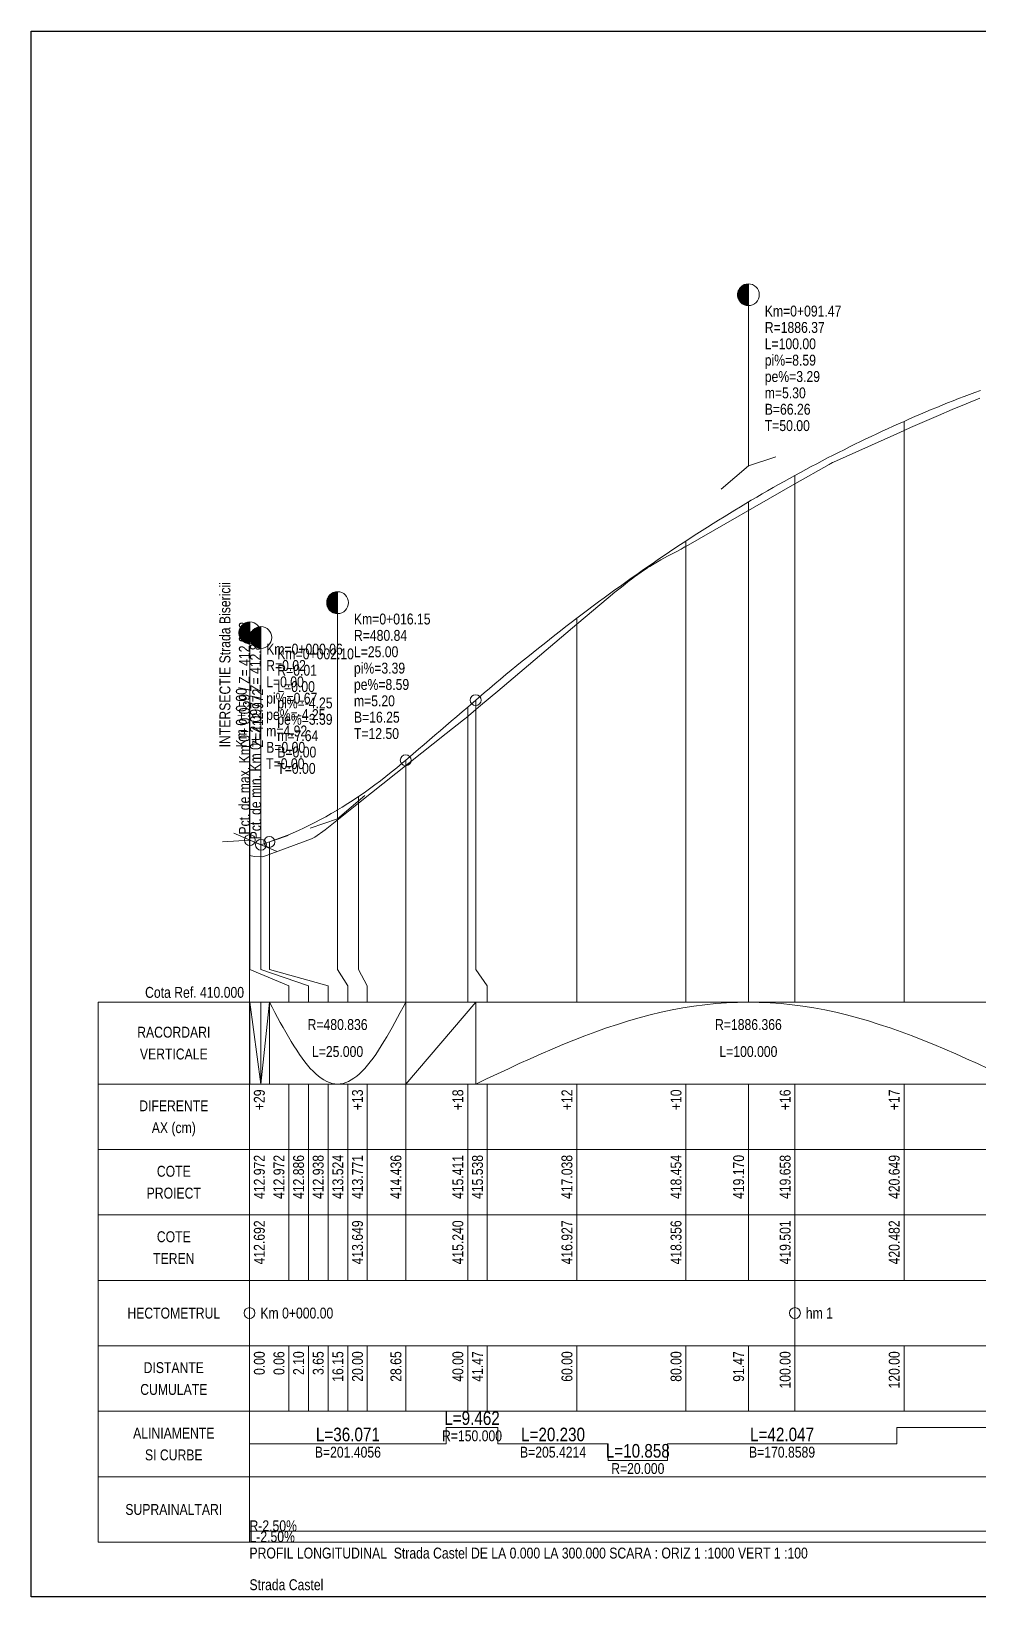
# Model space of a CAD drawing. Extents: x -600 to 1621, y -3670 to 287.
# Drawn here: x 0 to 173.7, y -1101 to -814 of the extents above; entities that cross this region are included whole.
import ezdxf
from ezdxf.enums import TextEntityAlignment as Align

# ---------------------------------------------------------------- set-up
doc = ezdxf.new("R2010")
doc.units = 0
doc.layers.add('ARD-No Plot', color=7, linetype='Continuous', lineweight=0, plot=False)
doc.layers.add('Cartus', color=8, linetype='Continuous')
for name, color, linetype, lineweight in [('L-C. Ref', 7, 'Continuous', 0), ('L-cote-ex', 7, 'Continuous', 0), ('L-Cote-Pr', 7, 'Continuous', 0), ('L-Curbe', 7, 'Continuous', 0), ('L-Cut-Fill', 7, 'Continuous', 0), ('L-Design', 7, 'Continuous', 0), ('L-Exist', 7, 'Continuous', 0), ('L-Intersectii', 7, 'Continuous', 0), ('L-LINES', 7, 'Continuous', 0), ('L-Min-Max', 7, 'Continuous', 0), ('L-Pante-Tran', 7, 'Continuous', 0), ('L-rac-Vert', 7, 'Continuous', 0), ('L-TEXT', 7, 'Continuous', 0)]:
    doc.layers.add(name, color=color, linetype=linetype, lineweight=lineweight)
doc.styles.add('Arial', font='arial.ttf', dxfattribs={"width": 0.8})

# ---------------------------------------------------------------- blocks, each defined once
blk = doc.blocks.new('A3_TRANSV_ALIN_TIRENA')
at = {"layer": 'Cartus'}
blk.add_lwpolyline([(0, 0), (0, 287), (345, 287), (345, 0)], close=True, dxfattribs=at)

msp = doc.modelspace()

# ---------------------------------------------------------------- linework, layer by layer
at = {"layer": 'L-Curbe'}
for p, q in [((76.07, -1073.03), (76.07, -1070.03)), ((76.07, -1070.03), (85.53, -1070.03)), ((85.53, -1070.03), (85.53, -1073.03)), ((158.67, -1073.03), (158.67, -1070.03)), ((158.67, -1070.03), (212, -1070.03)), ((40, -1073.03), (76.07, -1073.03)), ((85.53, -1073.03), (105.76, -1073.03)), ((105.76, -1073.03), (105.76, -1076.03)), ((116.62, -1076.03), (116.62, -1073.03)), ((116.62, -1073.03), (158.67, -1073.03)), ((105.76, -1076.03), (116.62, -1076.03))]:
    msp.add_line(p, q, dxfattribs=at)
at = {"layer": 'L-Design'}
msp.add_lwpolyline([(40, -962.31), (40.06, -962.3), (41, -962.7), (42, -963.13), (42.1, -963.17), (43, -962.86), (43.65, -962.65), (44, -962.52), (45, -962.17), (46, -961.79), (47, -961.39), (48, -960.97), (49, -960.53), (50, -960.07), (51, -959.59), (52, -959.09), (53, -958.56), (54, -958.02), (55, -957.45), (56, -956.87), (56.15, -956.78), (57, -956.26), (58, -955.63), (59, -954.99), (60, -954.32), (61, -953.63), (62, -952.92), (63, -952.19), (64, -951.43), (65, -950.66), (66, -949.87), (67, -949.05), (68, -948.22), (68.65, -947.67), (69, -947.36), (70, -946.5), (71, -945.65), (72, -944.79), (73, -943.93), (74, -943.07), (75, -942.21), (76, -941.35), (77, -940.49), (78, -939.63), (79, -938.77), (80, -937.91), (81, -937.06), (81.47, -936.65), (82, -936.2), (83, -935.34), (84, -934.49), (85, -933.65), (86, -932.81), (87, -931.98), (88, -931.15), (89, -930.33), (90, -929.52), (91, -928.71), (92, -927.9), (93, -927.1), (94, -926.3), (95, -925.51), (96, -924.73), (97, -923.95), (98, -923.18), (99, -922.41), (100, -921.64), (101, -920.88), (102, -920.13), (103, -919.38), (104, -918.64), (105, -917.91), (106, -917.17), (107, -916.45), (108, -915.73), (109, -915.01), (110, -914.3), (111, -913.59), (112, -912.89), (113, -912.2), (114, -911.51), (115, -910.83), (116, -910.15), (117, -909.48), (118, -908.81), (119, -908.14), (120, -907.49), (121, -906.83), (122, -906.19), (123, -905.55), (124, -904.91), (125, -904.28), (126, -903.65), (127, -903.03), (128, -902.42), (129, -901.81), (130, -901.2), (131, -900.6), (131.47, -900.32), (132, -900.01), (133, -899.42), (134, -898.84), (135, -898.26), (136, -897.69), (137, -897.12), (138, -896.56), (139, -896), (140, -895.45), (141, -894.91), (142, -894.36), (143, -893.83), (144, -893.3), (145, -892.77), (146, -892.25), (147, -891.74), (148, -891.23), (149, -890.73), (150, -890.23), (151, -889.74), (152, -889.25), (153, -888.77), (154, -888.29), (155, -887.82), (156, -887.35), (157, -886.89), (158, -886.43), (159, -885.98), (160, -885.54), (161, -885.1), (162, -884.66), (163, -884.23), (164, -883.81), (165, -883.39), (166, -882.97), (167, -882.57), (168, -882.16), (169, -881.77), (170, -881.37), (171, -880.99), (172, -880.6), (173, -880.23), (174, -879.86)], dxfattribs=at)
at = {"layer": 'L-Exist'}
for p, q in [((166.29, -884.46), (168.83, -883.38)), ((168.83, -883.38), (171.37, -882.32)), ((171.37, -882.32), (173.91, -881.29)), ((160, -887.2), (161.21, -886.67)), ((161.21, -886.67), (163.75, -885.55)), ((163.75, -885.55), (166.29, -884.46)), ((147.06, -893.01), (158.67, -887.8)), ((158.67, -887.8), (160, -887.2)), ((140, -897.02), (146.25, -893.44)), ((146.25, -893.44), (146.46, -893.3)), ((146.46, -893.3), (146.56, -893.24)), ((146.56, -893.24), (146.87, -893.1)), ((146.87, -893.1), (147.06, -893.01)), ((120, -908.46), (140, -897.02)), ((116.62, -910.27), (118.1, -909.51)), ((118.1, -909.51), (119.17, -908.95)), ((119.17, -908.95), (119.5, -908.75)), ((119.5, -908.75), (119.83, -908.56)), ((119.83, -908.56), (120, -908.46)), ((111.8, -913.21), (113, -912.4)), ((113, -912.4), (113.42, -912.14)), ((113.42, -912.14), (114.21, -911.63)), ((114.21, -911.63), (115.41, -910.92)), ((115.41, -910.92), (116.62, -910.27)), ((108.18, -915.91), (108.88, -915.37)), ((108.88, -915.37), (109.38, -914.97)), ((109.38, -914.97), (110.27, -914.29)), ((110.27, -914.29), (110.59, -914.05)), ((110.59, -914.05), (111.8, -913.21)), ((100, -922.75), (105.76, -917.88)), ((105.76, -917.88), (106.97, -916.88)), ((106.97, -916.88), (108.18, -915.91)), ((85.53, -934.98), (100, -922.75)), ((82.38, -937.63), (85.53, -934.98)), ((80.57, -939.17), (81.51, -938.36)), ((81.51, -938.36), (82.38, -937.63)), ((76.07, -942.74), (79.23, -940.24)), ((79.23, -940.24), (80, -939.63)), ((80, -939.63), (80.24, -939.44)), ((80.24, -939.44), (80.57, -939.17)), ((60, -955.54), (76.07, -942.74)), ((53.88, -960.41), (60, -955.54)), ((51.95, -961.79), (53.88, -960.41)), ((42.43, -965.38), (51.37, -962.08)), ((51.37, -962.08), (51.95, -961.79)), ((40, -965.11), (40, -965.11)), ((40, -965.11), (40, -965.11)), ((40, -965.11), (40.09, -965.11)), ((40.09, -965.11), (40.87, -965.32)), ((40.87, -965.32), (42.43, -965.38))]:
    msp.add_line(p, q, dxfattribs=at)
at = {"layer": 'L-Intersectii'}
msp.add_line((40, -972.31), (40, -937.31), dxfattribs=at)
at = {"layer": 'L-LINES'}
for p, q in [((160, -992.03), (160, -885.54)), ((140, -992.03), (140, -895.45)), ((131.47, -992.03), (131.47, -900.32)), ((120, -992.03), (120, -907.49)), ((100, -992.03), (100, -921.64)), ((80, -992.03), (80, -937.91)), ((81.47, -986.03), (81.47, -936.65)), ((68.65, -992.03), (68.65, -947.67)), ((60, -986.03), (60, -954.32)), ((56.15, -986.03), (56.15, -956.78)), ((40, -992.03), (40, -962.31)), ((40.06, -986.03), (40.06, -962.3)), ((42.1, -986.03), (42.1, -963.17)), ((43.65, -986.03), (43.65, -962.65)), ((47.2, -989.03), (40.06, -986.03)), ((50.8, -989.03), (42.1, -986.03)), ((54.4, -989.03), (43.65, -986.03)), ((58, -989.03), (56.15, -986.03)), ((61.6, -989.03), (60, -986.03)), ((83.6, -989.03), (81.47, -986.03)), ((47.2, -992.03), (47.2, -989.03)), ((50.8, -992.03), (50.8, -989.03)), ((54.4, -992.03), (54.4, -989.03)), ((58, -992.03), (58, -989.03)), ((61.6, -992.03), (61.6, -989.03)), ((83.6, -992.03), (83.6, -989.03)), ((12.24, -1007.03), (12.24, -992.03)), ((12.24, -992.03), (40, -992.03)), ((40, -992.03), (340, -992.03)), ((40, -1007.03), (40, -992.03)), ((12.24, -1019.03), (12.24, -1007.03)), ((12.24, -1007.03), (40, -1007.03)), ((40, -1007.03), (12.24, -1007.03)), ((40, -1007.03), (340, -1007.03)), ((40, -1019.03), (40, -1007.03)), ((40, -1007.03), (340, -1007.03)), ((40, -1019.03), (40, -1007.03)), ((47.2, -1019.03), (47.2, -1007.03)), ((50.8, -1019.03), (50.8, -1007.03)), ((54.4, -1019.03), (54.4, -1007.03)), ((58, -1019.03), (58, -1007.03)), ((61.6, -1019.03), (61.6, -1007.03)), ((68.65, -1019.03), (68.65, -1007.03)), ((80, -1019.03), (80, -1007.03)), ((83.6, -1019.03), (83.6, -1007.03)), ((100, -1019.03), (100, -1007.03)), ((120, -1019.03), (120, -1007.03)), ((131.47, -1019.03), (131.47, -1007.03)), ((140, -1019.03), (140, -1007.03)), ((160, -1019.03), (160, -1007.03)), ((12.24, -1031.03), (12.24, -1019.03)), ((12.24, -1019.03), (40, -1019.03)), ((40, -1019.03), (12.24, -1019.03)), ((40, -1019.03), (340, -1019.03)), ((40, -1019.03), (340, -1019.03)), ((40, -1031.03), (40, -1019.03)), ((47.2, -1031.03), (47.2, -1019.03)), ((50.8, -1031.03), (50.8, -1019.03)), ((54.4, -1031.03), (54.4, -1019.03)), ((58, -1031.03), (58, -1019.03)), ((61.6, -1031.03), (61.6, -1019.03)), ((68.65, -1031.03), (68.65, -1019.03)), ((80, -1031.03), (80, -1019.03)), ((83.6, -1031.03), (83.6, -1019.03)), ((100, -1031.03), (100, -1019.03)), ((120, -1031.03), (120, -1019.03)), ((131.47, -1031.03), (131.47, -1019.03)), ((140, -1031.03), (140, -1019.03)), ((160, -1031.03), (160, -1019.03)), ((12.24, -1043.03), (12.24, -1031.03)), ((12.24, -1031.03), (40, -1031.03)), ((40, -1031.03), (12.24, -1031.03)), ((40, -1031.03), (340, -1031.03)), ((40, -1031.03), (340, -1031.03)), ((40, -1043.03), (40, -1031.03)), ((47.2, -1043.03), (47.2, -1031.03)), ((50.8, -1043.03), (50.8, -1031.03)), ((54.4, -1043.03), (54.4, -1031.03)), ((58, -1043.03), (58, -1031.03)), ((61.6, -1043.03), (61.6, -1031.03)), ((68.65, -1043.03), (68.65, -1031.03)), ((80, -1043.03), (80, -1031.03)), ((83.6, -1043.03), (83.6, -1031.03)), ((100, -1043.03), (100, -1031.03)), ((120, -1043.03), (120, -1031.03)), ((131.47, -1043.03), (131.47, -1031.03)), ((140, -1043.03), (140, -1031.03)), ((160, -1043.03), (160, -1031.03)), ((12.24, -1055.03), (12.24, -1043.03)), ((12.24, -1043.03), (40, -1043.03)), ((40, -1043.03), (12.24, -1043.03)), ((40, -1043.03), (340, -1043.03)), ((40, -1055.03), (40, -1043.03)), ((40, -1055.03), (40, -1043.03)), ((40, -1043.03), (340, -1043.03)), ((140, -1055.03), (140, -1043.03)), ((12.24, -1067.03), (12.24, -1055.03)), ((12.24, -1055.03), (40, -1055.03)), ((40, -1055.03), (12.24, -1055.03)), ((40, -1055.03), (340, -1055.03)), ((40, -1055.03), (340, -1055.03)), ((40, -1067.03), (40, -1055.03)), ((47.2, -1067.03), (47.2, -1055.03)), ((50.8, -1067.03), (50.8, -1055.03)), ((54.4, -1067.03), (54.4, -1055.03)), ((58, -1067.03), (58, -1055.03)), ((61.6, -1067.03), (61.6, -1055.03)), ((68.65, -1067.03), (68.65, -1055.03)), ((80, -1067.03), (80, -1055.03)), ((83.6, -1067.03), (83.6, -1055.03)), ((100, -1067.03), (100, -1055.03)), ((120, -1067.03), (120, -1055.03)), ((131.47, -1067.03), (131.47, -1055.03)), ((140, -1067.03), (140, -1055.03)), ((160, -1067.03), (160, -1055.03)), ((12.24, -1079.03), (12.24, -1067.03)), ((12.24, -1067.03), (40, -1067.03)), ((40, -1067.03), (12.24, -1067.03)), ((40, -1067.03), (340, -1067.03)), ((40, -1079.03), (40, -1067.03)), ((40, -1067.03), (340, -1067.03)), ((12.24, -1091.03), (12.24, -1079.03)), ((12.24, -1079.03), (40, -1079.03)), ((40, -1079.03), (12.24, -1079.03)), ((40, -1079.03), (340, -1079.03)), ((40, -1091.03), (40, -1079.03)), ((40, -1079.03), (340, -1079.03)), ((40, -1091.03), (12.24, -1091.03)), ((40, -1091.03), (340, -1091.03))]:
    msp.add_line(p, q, dxfattribs=at)
for centre in [(40, -1049.03), (140, -1049.03)]:
    msp.add_circle(centre, 1, dxfattribs=at)
at = {"layer": 'L-Pante-Tran'}
for p, q in [((40, -1089.03), (60, -1089.03)), ((40, -1089.03), (60, -1089.03)), ((60, -1089.03), (80, -1089.03)), ((60, -1089.03), (80, -1089.03)), ((80, -1089.03), (100, -1089.03)), ((80, -1089.03), (100, -1089.03)), ((100, -1089.03), (120, -1089.03)), ((100, -1089.03), (120, -1089.03)), ((120, -1089.03), (140, -1089.03)), ((120, -1089.03), (140, -1089.03)), ((140, -1089.03), (160, -1089.03)), ((140, -1089.03), (160, -1089.03)), ((160, -1089.03), (180, -1089.03)), ((160, -1089.03), (180, -1089.03))]:
    msp.add_line(p, q, dxfattribs=at)
at = {"layer": 'L-rac-Vert'}
for p, q in [((130, -860.97), (130, -863.68)), ((130.06, -860.91), (130.06, -863.74)), ((130.11, -860.86), (130.11, -863.79)), ((130.17, -860.8), (130.17, -863.84)), ((130.23, -860.75), (130.23, -863.89)), ((130.3, -860.71), (130.3, -863.94)), ((130.36, -860.66), (130.36, -863.99)), ((130.43, -860.62), (130.43, -864.03)), ((130.49, -860.58), (130.49, -864.07)), ((130.56, -860.54), (130.56, -864.11)), ((130.63, -860.51), (130.63, -864.14)), ((130.71, -860.48), (130.71, -864.17)), ((130.78, -860.45), (130.78, -864.2)), ((130.85, -860.42), (130.85, -864.23)), ((130.93, -860.4), (130.93, -864.25)), ((131, -860.38), (131, -864.27)), ((131.08, -860.36), (131.08, -864.29)), ((131.16, -860.35), (131.16, -864.3)), ((131.24, -860.34), (131.24, -864.31)), ((131.31, -860.33), (131.31, -864.32)), ((131.39, -860.33), (131.39, -864.32)), ((131.47, -893.7), (131.47, -860.32)), ((129.47, -862.25), (129.47, -862.4)), ((129.48, -862.17), (129.48, -862.48)), ((129.49, -862.09), (129.49, -862.56)), ((129.5, -862.01), (129.5, -862.64)), ((129.51, -861.93), (129.51, -862.71)), ((129.53, -861.86), (129.53, -862.79)), ((129.55, -861.78), (129.55, -862.87)), ((129.57, -861.71), (129.57, -862.94)), ((129.6, -861.63), (129.6, -863.02)), ((129.62, -861.56), (129.62, -863.09)), ((129.66, -861.49), (129.66, -863.16)), ((129.69, -861.42), (129.69, -863.23)), ((129.73, -861.35), (129.73, -863.3)), ((129.77, -861.28), (129.77, -863.37)), ((129.81, -861.21), (129.81, -863.44)), ((129.85, -861.15), (129.85, -863.5)), ((129.9, -861.09), (129.9, -863.56)), ((129.95, -861.03), (129.95, -863.62)), ((131.47, -893.7), (136.47, -892.05)), ((126.47, -897.99), (131.47, -893.7)), ((54.18, -918.39), (54.18, -919.17)), ((54.2, -918.31), (54.2, -919.25)), ((54.22, -918.24), (54.22, -919.32)), ((54.24, -918.16), (54.24, -919.4)), ((54.27, -918.09), (54.27, -919.47)), ((54.3, -918.02), (54.3, -919.55)), ((54.33, -917.94), (54.33, -919.62)), ((54.36, -917.87), (54.36, -919.69)), ((54.4, -917.8), (54.4, -919.76)), ((54.44, -917.74), (54.44, -919.83)), ((54.48, -917.67), (54.48, -919.89)), ((54.53, -917.61), (54.53, -919.96)), ((54.57, -917.54), (54.57, -920.02)), ((54.62, -917.48), (54.62, -920.08)), ((54.68, -917.42), (54.68, -920.14)), ((54.73, -917.37), (54.73, -920.2)), ((54.79, -917.31), (54.79, -920.25)), ((54.85, -917.26), (54.85, -920.3)), ((54.91, -917.21), (54.91, -920.35)), ((54.97, -917.16), (54.97, -920.4)), ((55.03, -917.12), (55.03, -920.44)), ((55.1, -917.08), (55.1, -920.49)), ((55.17, -917.04), (55.17, -920.53)), ((55.24, -917), (55.24, -920.56)), ((55.31, -916.97), (55.31, -920.6)), ((55.38, -916.93), (55.38, -920.63)), ((55.45, -916.9), (55.45, -920.66)), ((55.53, -916.88), (55.53, -920.68)), ((55.6, -916.86), (55.6, -920.71)), ((55.68, -916.84), (55.68, -920.73)), ((55.76, -916.82), (55.76, -920.74)), ((55.83, -916.81), (55.83, -920.76)), ((55.91, -916.8), (55.91, -920.77)), ((55.99, -916.79), (55.99, -920.78)), ((56.07, -916.78), (56.07, -920.78)), ((56.15, -958.41), (56.15, -916.78)), ((54.15, -918.62), (54.15, -918.94)), ((54.15, -918.7), (54.15, -918.86)), ((54.16, -918.55), (54.16, -919.02)), ((54.17, -918.47), (54.17, -919.09)), ((38.07, -924.07), (38.07, -924.54)), ((38.08, -923.99), (38.08, -924.62)), ((38.1, -923.91), (38.1, -924.69)), ((38.11, -923.84), (38.11, -924.77)), ((38.13, -923.76), (38.13, -924.85)), ((38.16, -923.69), (38.16, -924.92)), ((38.18, -923.61), (38.18, -925)), ((38.21, -923.54), (38.21, -925.07)), ((38.24, -923.47), (38.24, -925.14)), ((38.28, -923.4), (38.28, -925.21)), ((38.31, -923.33), (38.31, -925.28)), ((38.35, -923.26), (38.35, -925.35)), ((38.4, -923.19), (38.4, -925.42)), ((38.44, -923.13), (38.44, -925.48)), ((38.49, -923.07), (38.49, -925.54)), ((38.54, -923.01), (38.54, -925.6)), ((38.59, -922.95), (38.59, -925.66)), ((38.64, -922.89), (38.64, -925.72)), ((38.7, -922.84), (38.7, -925.77)), ((38.76, -922.78), (38.76, -925.82)), ((38.82, -922.73), (38.82, -925.87)), ((38.88, -922.69), (38.88, -925.92)), ((38.95, -922.64), (38.95, -925.97)), ((39.01, -922.6), (39.01, -926.01)), ((39.08, -922.56), (39.08, -926.05)), ((39.15, -922.52), (39.15, -926.09)), ((39.22, -922.49), (39.22, -926.12)), ((39.29, -922.46), (39.29, -926.15)), ((39.37, -922.43), (39.37, -926.18)), ((39.44, -922.4), (39.44, -926.21)), ((39.52, -922.38), (39.52, -926.23)), ((39.59, -922.36), (39.59, -926.25)), ((39.67, -922.34), (39.67, -926.27)), ((39.75, -922.33), (39.75, -926.28)), ((39.82, -922.32), (39.82, -926.29)), ((39.9, -922.31), (39.9, -926.3)), ((39.98, -922.31), (39.98, -926.3)), ((40.06, -962.3), (40.06, -922.3)), ((40.39, -924.13), (40.39, -926.22)), ((40.43, -924.06), (40.43, -926.28)), ((40.48, -923.99), (40.48, -926.35)), ((40.53, -923.93), (40.53, -926.41)), ((40.58, -923.87), (40.58, -926.47)), ((40.63, -923.81), (40.63, -926.53)), ((40.68, -923.76), (40.68, -926.58)), ((40.74, -923.7), (40.74, -926.64)), ((40.8, -923.65), (40.8, -926.69)), ((40.86, -923.6), (40.86, -926.74)), ((40.92, -923.55), (40.92, -926.79)), ((40.99, -923.51), (40.99, -926.83)), ((41.05, -923.46), (41.05, -926.88)), ((41.12, -923.43), (41.12, -926.92)), ((41.19, -923.39), (41.19, -926.95)), ((41.26, -923.35), (41.26, -926.99)), ((41.33, -923.32), (41.33, -927.02)), ((41.4, -923.29), (41.4, -927.05)), ((41.48, -923.27), (41.48, -927.07)), ((41.55, -923.25), (41.55, -927.09)), ((41.63, -923.23), (41.63, -927.11)), ((41.71, -923.21), (41.71, -927.13)), ((41.78, -923.19), (41.78, -927.15)), ((41.86, -923.18), (41.86, -927.16)), ((41.94, -923.18), (41.94, -927.16)), ((42.02, -923.17), (42.02, -927.17)), ((42.1, -963.17), (42.1, -923.17)), ((38.06, -924.23), (38.06, -924.38)), ((38.07, -924.15), (38.07, -924.46)), ((40.1, -925.01), (40.1, -925.33)), ((40.1, -925.09), (40.1, -925.25)), ((40.11, -924.94), (40.11, -925.41)), ((40.12, -924.86), (40.12, -925.48)), ((40.14, -924.78), (40.14, -925.56)), ((40.15, -924.7), (40.15, -925.64)), ((40.17, -924.63), (40.17, -925.71)), ((40.2, -924.55), (40.2, -925.79)), ((40.22, -924.48), (40.22, -925.86)), ((40.25, -924.4), (40.25, -925.94)), ((40.28, -924.33), (40.28, -926.01)), ((40.32, -924.26), (40.32, -926.08)), ((40.35, -924.19), (40.35, -926.15)), ((56.15, -958.41), (61.15, -954.11)), ((51.15, -960.1), (56.15, -958.41)), ((37.1, -961.05), (42.1, -963.17)), ((35.06, -962.64), (40.06, -962.3)), ((40.06, -962.3), (45.06, -964.43)), ((42.1, -963.17), (47.1, -961.47)), ((40, -992.46), (40.06, -992.03)), ((40.06, -1007.03), (40.06, -992.03)), ((40.06, -1007.03), (40.06, -992.03)), ((40.06, -992.03), (40.06, -992.06)), ((40.06, -992.06), (40.06, -992.03)), ((40.06, -992.03), (42.1, -1007.03)), ((40.06, -992.06), (40.06, -992.14)), ((40.06, -992.14), (40.06, -992.06)), ((40.06, -992.14), (40.06, -992.29)), ((40.06, -992.29), (40.06, -992.14)), ((40.06, -992.29), (40.06, -992.5)), ((40.06, -992.5), (40.06, -992.29)), ((40.06, -992.5), (40.06, -992.76)), ((40.06, -992.76), (40.06, -992.5)), ((40.06, -992.76), (40.06, -993.08)), ((40.06, -993.08), (40.06, -992.76)), ((42.1, -1007.03), (42.1, -992.03)), ((42.1, -1007.03), (42.1, -992.03)), ((42.1, -992.97), (42.1, -992.03)), ((42.1, -992.03), (42.1, -992.97)), ((42.1, -1007.03), (43.65, -992.03)), ((42.1, -993.91), (42.1, -992.97)), ((42.1, -992.97), (42.1, -993.91)), ((43.65, -1007.03), (43.65, -992.03)), ((44.15, -992.97), (43.65, -992.03)), ((44.65, -993.91), (44.15, -992.97)), ((68.15, -992.97), (67.65, -993.91)), ((68.65, -992.03), (68.15, -992.97)), ((68.65, -1007.03), (68.65, -992.03)), ((68.65, -1007.03), (81.47, -992.03)), ((81.47, -1007.03), (81.47, -992.03)), ((121.47, -992.76), (119.47, -993.08)), ((123.47, -992.5), (121.47, -992.76)), ((125.47, -992.29), (123.47, -992.5)), ((127.47, -992.14), (125.47, -992.29)), ((129.47, -992.06), (127.47, -992.14)), ((131.47, -992.03), (129.47, -992.06)), ((133.47, -992.06), (131.47, -992.03)), ((135.47, -992.14), (133.47, -992.06)), ((137.47, -992.29), (135.47, -992.14)), ((139.47, -992.5), (137.47, -992.29)), ((141.47, -992.76), (139.47, -992.5)), ((143.47, -993.08), (141.47, -992.76)), ((40.06, -993.08), (40.06, -993.45)), ((40.06, -993.45), (40.06, -993.08)), ((40.06, -993.45), (40.06, -993.88)), ((40.06, -993.88), (40.06, -993.45)), ((40.06, -993.88), (40.06, -994.36)), ((40.06, -994.36), (40.06, -993.88)), ((40.06, -994.36), (40.06, -994.89)), ((40.06, -994.89), (40.06, -994.36)), ((40.06, -994.89), (40.06, -995.47)), ((40.06, -995.47), (40.06, -994.89)), ((40.06, -995.47), (40.06, -996.09)), ((40.06, -996.09), (40.06, -995.47)), ((42.1, -994.84), (42.1, -993.91)), ((42.1, -993.91), (42.1, -994.84)), ((42.1, -995.76), (42.1, -994.84)), ((42.1, -994.84), (42.1, -995.76)), ((42.1, -996.66), (42.1, -995.76)), ((42.1, -995.76), (42.1, -996.66)), ((45.15, -994.84), (44.65, -993.91)), ((45.65, -995.76), (45.15, -994.84)), ((46.15, -996.66), (45.65, -995.76)), ((66.65, -995.76), (66.15, -996.66)), ((67.15, -994.84), (66.65, -995.76)), ((67.65, -993.91), (67.15, -994.84)), ((109.47, -995.47), (107.47, -996.09)), ((111.47, -994.89), (109.47, -995.47)), ((113.47, -994.36), (111.47, -994.89)), ((115.47, -993.88), (113.47, -994.36)), ((117.47, -993.45), (115.47, -993.88)), ((119.47, -993.08), (117.47, -993.45)), ((145.47, -993.45), (143.47, -993.08)), ((147.47, -993.88), (145.47, -993.45)), ((149.47, -994.36), (147.47, -993.88)), ((151.47, -994.89), (149.47, -994.36)), ((153.47, -995.47), (151.47, -994.89)), ((155.47, -996.09), (153.47, -995.47)), ((40.06, -996.09), (40.06, -996.76)), ((40.06, -996.76), (40.06, -996.09)), ((40.06, -996.76), (40.06, -997.46)), ((40.06, -997.46), (40.06, -996.76)), ((40.06, -997.46), (40.06, -998.21)), ((40.06, -998.21), (40.06, -997.46)), ((40.06, -998.21), (40.06, -998.99)), ((40.06, -998.99), (40.06, -998.21)), ((42.1, -997.55), (42.1, -996.66)), ((42.1, -996.66), (42.1, -997.55)), ((42.1, -998.41), (42.1, -997.55)), ((42.1, -997.55), (42.1, -998.41)), ((42.1, -999.25), (42.1, -998.41)), ((42.1, -998.41), (42.1, -999.25)), ((46.65, -997.55), (46.15, -996.66)), ((47.15, -998.41), (46.65, -997.55)), ((47.65, -999.25), (47.15, -998.41)), ((65.15, -998.41), (64.65, -999.25)), ((65.65, -997.55), (65.15, -998.41)), ((66.15, -996.66), (65.65, -997.55)), ((101.47, -998.21), (99.47, -998.99)), ((103.47, -997.46), (101.47, -998.21)), ((105.47, -996.76), (103.47, -997.46)), ((107.47, -996.09), (105.47, -996.76)), ((157.47, -996.76), (155.47, -996.09)), ((159.47, -997.46), (157.47, -996.76)), ((161.47, -998.21), (159.47, -997.46)), ((163.47, -998.99), (161.47, -998.21)), ((40.06, -998.99), (40.06, -999.8)), ((40.06, -999.8), (40.06, -998.99)), ((40.06, -999.8), (40.06, -1000.64)), ((40.06, -1000.64), (40.06, -999.8)), ((40.06, -1000.64), (40.06, -1001.5)), ((40.06, -1001.5), (40.06, -1000.64)), ((40.06, -1001.5), (40.06, -1002.39)), ((40.06, -1002.39), (40.06, -1001.5)), ((42.1, -1000.06), (42.1, -999.25)), ((42.1, -999.25), (42.1, -1000.06)), ((42.1, -1000.84), (42.1, -1000.06)), ((42.1, -1000.06), (42.1, -1000.84)), ((42.1, -1001.59), (42.1, -1000.84)), ((42.1, -1000.84), (42.1, -1001.59)), ((42.1, -1002.29), (42.1, -1001.59)), ((42.1, -1001.59), (42.1, -1002.29)), ((48.15, -1000.06), (47.65, -999.25)), ((48.65, -1000.84), (48.15, -1000.06)), ((49.15, -1001.59), (48.65, -1000.84)), ((49.65, -1002.29), (49.15, -1001.59)), ((63.15, -1001.59), (62.65, -1002.29)), ((63.65, -1000.84), (63.15, -1001.59)), ((64.15, -1000.06), (63.65, -1000.84)), ((64.65, -999.25), (64.15, -1000.06)), ((93.47, -1001.5), (91.47, -1002.39)), ((95.47, -1000.64), (93.47, -1001.5)), ((97.47, -999.8), (95.47, -1000.64)), ((99.47, -998.99), (97.47, -999.8)), ((165.47, -999.8), (163.47, -998.99)), ((167.47, -1000.64), (165.47, -999.8)), ((169.47, -1001.5), (167.47, -1000.64)), ((171.47, -1002.39), (169.47, -1001.5)), ((40.06, -1002.39), (40.06, -1003.3)), ((40.06, -1003.3), (40.06, -1002.39)), ((40.06, -1003.3), (40.06, -1004.22)), ((40.06, -1004.22), (40.06, -1003.3)), ((40.06, -1004.22), (40.06, -1005.15)), ((40.06, -1005.15), (40.06, -1004.22)), ((42.1, -1002.96), (42.1, -1002.29)), ((42.1, -1002.29), (42.1, -1002.96)), ((42.1, -1003.58), (42.1, -1002.96)), ((42.1, -1002.96), (42.1, -1003.58)), ((42.1, -1004.16), (42.1, -1003.58)), ((42.1, -1003.58), (42.1, -1004.16)), ((42.1, -1004.69), (42.1, -1004.16)), ((42.1, -1004.16), (42.1, -1004.69)), ((50.15, -1002.96), (49.65, -1002.29)), ((50.65, -1003.58), (50.15, -1002.96)), ((51.15, -1004.16), (50.65, -1003.58)), ((51.65, -1004.69), (51.15, -1004.16)), ((61.15, -1004.16), (60.65, -1004.69)), ((61.65, -1003.58), (61.15, -1004.16)), ((62.15, -1002.96), (61.65, -1003.58)), ((62.65, -1002.29), (62.15, -1002.96)), ((87.47, -1004.22), (85.47, -1005.15)), ((89.47, -1003.3), (87.47, -1004.22)), ((91.47, -1002.39), (89.47, -1003.3)), ((173.47, -1003.3), (171.47, -1002.39)), ((175.47, -1004.22), (173.47, -1003.3)), ((40.06, -1005.15), (40.06, -1006.08)), ((40.06, -1006.08), (40.06, -1005.15)), ((40.06, -1006.08), (40.06, -1007.03)), ((40.06, -1007.03), (40.06, -1006.08)), ((42.1, -1005.17), (42.1, -1004.69)), ((42.1, -1004.69), (42.1, -1005.17)), ((42.1, -1005.6), (42.1, -1005.17)), ((42.1, -1005.17), (42.1, -1005.6)), ((42.1, -1005.97), (42.1, -1005.6)), ((42.1, -1005.6), (42.1, -1005.97)), ((42.1, -1006.29), (42.1, -1005.97)), ((42.1, -1005.97), (42.1, -1006.29)), ((42.1, -1006.56), (42.1, -1006.29)), ((42.1, -1006.29), (42.1, -1006.56)), ((42.1, -1006.76), (42.1, -1006.56)), ((42.1, -1006.56), (42.1, -1006.76)), ((42.1, -1006.91), (42.1, -1006.76)), ((42.1, -1006.76), (42.1, -1006.91)), ((42.1, -1007), (42.1, -1006.91)), ((42.1, -1006.91), (42.1, -1007)), ((42.1, -1007.03), (42.1, -1007)), ((42.1, -1007), (42.1, -1007.03)), ((52.15, -1005.17), (51.65, -1004.69)), ((52.65, -1005.6), (52.15, -1005.17)), ((53.15, -1005.97), (52.65, -1005.6)), ((53.65, -1006.29), (53.15, -1005.97)), ((54.15, -1006.56), (53.65, -1006.29)), ((54.65, -1006.76), (54.15, -1006.56)), ((55.15, -1006.91), (54.65, -1006.76)), ((55.65, -1007), (55.15, -1006.91)), ((56.15, -1007.03), (55.65, -1007)), ((56.65, -1007), (56.15, -1007.03)), ((57.15, -1006.91), (56.65, -1007)), ((57.65, -1006.76), (57.15, -1006.91)), ((58.15, -1006.56), (57.65, -1006.76)), ((58.65, -1006.29), (58.15, -1006.56)), ((59.15, -1005.97), (58.65, -1006.29)), ((59.65, -1005.6), (59.15, -1005.97)), ((60.15, -1005.17), (59.65, -1005.6)), ((60.65, -1004.69), (60.15, -1005.17)), ((83.47, -1006.08), (81.47, -1007.03)), ((85.47, -1005.15), (83.47, -1006.08))]:
    msp.add_line(p, q, dxfattribs=at)
for centre, radius in [((131.47, -862.32), 2), ((56.15, -918.78), 2), ((40.06, -924.3), 2), ((42.1, -925.17), 2), ((81.47, -936.65), 1), ((68.65, -947.67), 1), ((40.06, -962.3), 1), ((40.06, -962.3), 1), ((42.1, -963.17), 1), ((42.1, -963.17), 1), ((43.65, -962.65), 1)]:
    msp.add_circle(centre, radius, dxfattribs=at)

# ---------------------------------------------------------------- block references
at = {"layer": 'L-LINES'}
msp.add_blockref('A3_TRANSV_ALIN_TIRENA', (0, -1101.03), dxfattribs=at)

# ---------------------------------------------------------------- texts
at = {"layer": 'ARD-No Plot', "style": 'Arial', "width": 0.8}
msp.add_text('Strada Castel', height=2, dxfattribs=at).set_placement((40, -1099.83))
at = {"layer": 'L-C. Ref', "style": 'Arial', "width": 0.8}
msp.add_text('Cota Ref. 410.000', height=2, dxfattribs=at).set_placement((39, -991.23), align=Align.RIGHT)
at = {"layer": 'L-cote-ex', "style": 'Arial', "width": 0.8}
for s, p in [('412.692', (42.8, -1032.03)), ('412.692', (42.8, -1032.03)), ('412.692', (42.8, -1032.03)), ('413.649', (60.8, -1032.03)), ('415.240', (79.2, -1032.03)), ('416.927', (99.2, -1032.03)), ('418.356', (119.2, -1032.03)), ('419.501', (139.2, -1032.03)), ('420.482', (159.2, -1032.03))]:
    msp.add_text(s, height=2, rotation=90, dxfattribs=at).set_placement(p, align=Align.RIGHT)
at = {"layer": 'L-Cote-Pr', "style": 'Arial', "width": 0.8}
for s, p in [('412.972', (42.8, -1020.03)), ('412.972', (46.4, -1020.03)), ('412.886', (50, -1020.03)), ('412.938', (53.6, -1020.03)), ('413.524', (57.2, -1020.03)), ('413.771', (60.8, -1020.03)), ('414.436', (67.85, -1020.03)), ('415.411', (79.2, -1020.03)), ('415.538', (82.8, -1020.03)), ('417.038', (99.2, -1020.03)), ('418.454', (119.2, -1020.03)), ('419.170', (130.67, -1020.03)), ('419.658', (139.2, -1020.03)), ('420.649', (159.2, -1020.03))]:
    msp.add_text(s, height=2, rotation=90, dxfattribs=at).set_placement(p, align=Align.RIGHT)
for s, p in [('COTE', (26.12, -1024.03)), ('PROIECT', (26.12, -1028.03))]:
    msp.add_text(s, height=2, dxfattribs=at).set_placement(p, align=Align.CENTER)
at = {"layer": 'L-Cut-Fill', "style": 'Arial', "width": 0.8}
for s, p in [('DIFERENTE', (26.12, -1012.03)), ('AX (cm)', (26.12, -1016.03))]:
    msp.add_text(s, height=2, dxfattribs=at).set_placement(p, align=Align.CENTER)
for s, p in [('+29', (42.8, -1008.03)), ('+13', (60.8, -1008.03)), ('+18', (79.2, -1008.03)), ('+12', (99.2, -1008.03)), ('+10', (119.2, -1008.03)), ('+16', (139.2, -1008.03)), ('+17', (159.2, -1008.03))]:
    msp.add_text(s, height=2, rotation=90, dxfattribs=at).set_placement(p, align=Align.RIGHT)
at = {"layer": 'L-Intersectii', "style": 'Arial', "width": 0.8}
for s, p in [('INTERSECTIE Strada Bisericii', (36.5, -945.31)), ('Km 0+0.00', (39.5, -945.31)), ('Z=412.972', (42.5, -945.31))]:
    msp.add_text(s, height=2, rotation=90, dxfattribs=at).set_placement(p)
at = {"layer": 'L-Min-Max', "style": 'Arial', "width": 0.8}
for s, p in [('Pct. de max. Km 0+ 0.059 / Z= 412.972', (40.06, -961.3)), ('Pct. de min. Km 0+ 2.097 / Z= 412.886', (42.1, -962.17))]:
    msp.add_text(s, height=2, rotation=90, dxfattribs=at).set_placement(p)
at = {"layer": 'L-rac-Vert', "style": 'Arial', "width": 0.8}
for s, p in [('Km=0+091.47', (134.47, -866.32)), ('R=1886.37', (134.47, -869.32)), ('L=100.00', (134.47, -872.32)), ('pi%=8.59', (134.47, -875.32)), ('pe%=3.29', (134.47, -878.32)), ('m=5.30', (134.47, -881.32)), ('B=66.26', (134.47, -884.32)), ('T=50.00', (134.47, -887.32)), ('Km=0+016.15', (59.15, -922.78)), ('R=480.84', (59.15, -925.78)), ('Km=0+000.06', (43.06, -928.3)), ('L=25.00', (59.15, -928.78)), ('R=0.02', (43.06, -931.3)), ('Km=0+002.10', (45.1, -929.17)), ('pi%=3.39', (59.15, -931.78)), ('L=0.00', (43.06, -934.3)), ('R=0.01', (45.1, -932.17)), ('pi%=0.67', (43.06, -937.3)), ('L=0.00', (45.1, -935.17)), ('pe%=8.59', (59.15, -934.78)), ('pe%=-4.25', (43.06, -940.3)), ('pi%=-4.25', (45.1, -938.17)), ('m=5.20', (59.15, -937.78)), ('m=4.92', (43.06, -943.3)), ('pe%=3.39', (45.1, -941.17)), ('B=16.25', (59.15, -940.78)), ('m=7.64', (45.1, -944.17)), ('T=12.50', (59.15, -943.78)), ('B=0.00', (43.06, -946.3)), ('B=0.00', (45.1, -947.17)), ('T=0.00', (43.06, -949.3)), ('T=0.00', (45.1, -950.17))]:
    msp.add_text(s, height=2, dxfattribs=at).set_placement(p)
for s, p in [('R=480.836', (56.15, -997.13)), ('R=1886.366', (131.47, -997.13)), ('RACORDARI', (26.12, -998.53)), ('VERTICALE', (26.12, -1002.53)), ('L=25.000', (56.15, -1002.08)), ('L=100.000', (131.47, -1002.08))]:
    msp.add_text(s, height=2, dxfattribs=at).set_placement(p, align=Align.CENTER)
at = {"layer": 'L-TEXT', "style": 'Arial', "width": 0.8}
for s, p in [('COTE', (26.12, -1036.03)), ('TEREN', (26.12, -1040.03)), ('HECTOMETRUL', (26.12, -1050.03)), ('DISTANTE', (26.12, -1060.03)), ('CUMULATE', (26.12, -1064.03)), ('ALINIAMENTE', (26.12, -1072.03)), ('SI CURBE', (26.12, -1076.03)), ('SUPRAINALTARI', (26.12, -1086.03))]:
    msp.add_text(s, height=2, dxfattribs=at).set_placement(p, align=Align.CENTER)
for s, p in [('Km 0+000.00', (42, -1050.03)), ('hm 1', (142, -1050.03)), ('R-2.50%', (40, -1089.03)), ('L-2.50%', (40, -1091.03)), ('PROFIL LONGITUDINAL  Strada Castel DE LA 0.000 LA 300.000 SCARA : ORIZ 1 :1000 VERT 1 :100', (40, -1094.03))]:
    msp.add_text(s, height=2, dxfattribs=at).set_placement(p)
for s, p in [('0.00', (42.8, -1056.03)), ('0.06', (46.4, -1056.03)), ('2.10', (50, -1056.03)), ('3.65', (53.6, -1056.03)), ('16.15', (57.2, -1056.03)), ('20.00', (60.8, -1056.03)), ('28.65', (67.85, -1056.03)), ('40.00', (79.2, -1056.03)), ('41.47', (82.8, -1056.03)), ('60.00', (99.2, -1056.03)), ('80.00', (119.2, -1056.03)), ('91.47', (130.67, -1056.03)), ('100.00', (139.2, -1056.03)), ('120.00', (159.2, -1056.03))]:
    msp.add_text(s, height=2, rotation=90, dxfattribs=at).set_placement(p, align=Align.RIGHT)
for s, height, p in [('L=9.462', 2.5, (80.8, -1069.53)), ('L=36.071', 2.5, (58.04, -1072.53)), ('R=150.000', 2, (80.8, -1072.53)), ('L=20.230', 2.5, (95.65, -1072.53)), ('L=42.047', 2.5, (137.64, -1072.53)), ('L=10.858', 2.5, (111.19, -1075.53)), ('B=201.4056', 2, (58.04, -1075.53)), ('B=205.4214', 2, (95.65, -1075.53)), ('B=170.8589', 2, (137.64, -1075.53)), ('R=20.000', 2, (111.19, -1078.53))]:
    msp.add_text(s, height=height, rotation=0, dxfattribs=at).set_placement(p, align=Align.CENTER)

doc.saveas('drawing.dxf')
